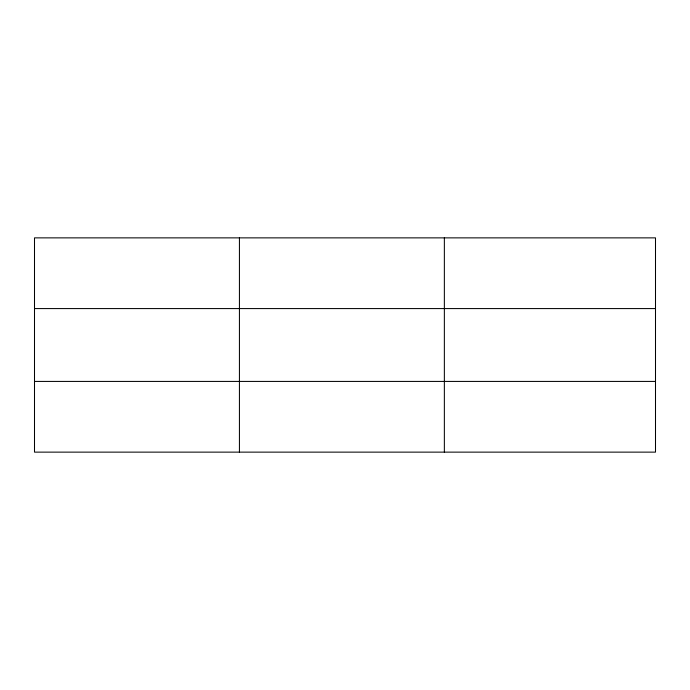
<?xml version="1.0" encoding="UTF-8"?>
<svg xmlns="http://www.w3.org/2000/svg" width="690" height="690" viewBox="0 0 690 690"><rect width="100%" height="100%" fill="white"/><g stroke="black" fill="none" stroke-linecap="round" stroke-linejoin="round"><path stroke-width="1.03" d="M239.43 452.131L239.43 237.869M444.36 452.131L444.36 237.869M34.5 308.577L655.5 308.577M34.5 381.423L655.5 381.423M655.5 416.777L655.5 452.131L34.5 452.131L34.5 237.869L655.5 237.869L655.5 416.777"/></g></svg>
